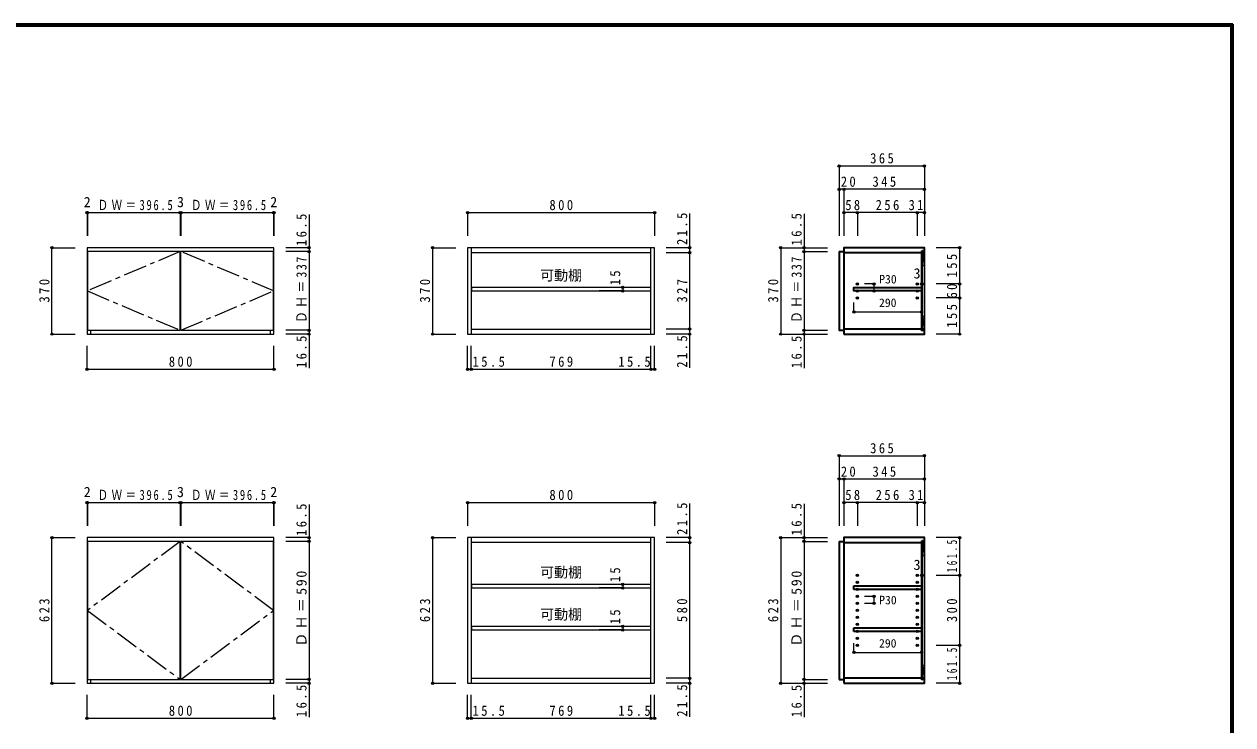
# Model space of a CAD drawing. Units: millimetres at full size, sheet at 1:20. Extents: x -4000 to 3800, y -2865 to 2783.
# Drawn here: x -1371 to 3800, y -214 to 2783 of the extents above; entities that cross this region are included whole.
import ezdxf
from ezdxf.enums import TextEntityAlignment as Align

# ---------------------------------------------------------------- set-up
doc = ezdxf.new("R2010")
doc.units = ezdxf.units.MM
doc.header["$LTSCALE"] = 20
doc.header["$PDMODE"] = 32
doc.header["$PDSIZE"] = 10
doc.linetypes.add('CHAIN1', pattern=[8, 5, -1, 1, -1])
for name, color, linetype, lineweight in [('0-1_本体', 3, 'Continuous', 25), ('0-4_棚', 3, 'Continuous', 25), ('0-6_桟木', 3, 'Continuous', 25), ('0-A_文字', 7, 'Continuous', 18), ('0-B_寸法', 7, 'Continuous', 9), ('1-2_扉', 3, 'Continuous', 25), ('F-1_枠', 6, 'Continuous', 40)]:
    doc.layers.add(name, color=color, linetype=linetype, lineweight=lineweight)
doc.layers.add('0-5_ダボ', color=7, linetype='Continuous')
doc.styles.add('ＭＳ ゴシック', font='')
doc.styles.get('ＭＳ ゴシック').set_extended_font_data('MS Gothic')

msp = doc.modelspace()

# ---------------------------------------------------------------- linework, layer by layer
at = {"layer": '0-1_本体'}
for p, q in [((541.66, 1827.28), (541.66, 1457.28)), ((1310.66, 1457.28), (1310.66, 1827.28)), ((1310.66, 1805.78), (541.66, 1805.78)), ((-1086.88, 1473.78), (-1086.88, 1457.28)), ((-317.88, 1457.28), (-317.88, 1473.78)), ((541.66, 1478.78), (1310.66, 1478.78)), ((541.66, 587.04), (541.66, -35.96)), ((1310.66, -35.96), (1310.66, 587.04)), ((1326.16, -35.96), (1326.16, 587.04)), ((1310.66, 565.54), (541.66, 565.54)), ((-1102.38, -35.96), (-302.38, -35.96)), ((-1086.88, -19.46), (-1086.88, -35.96)), ((-317.88, -35.96), (-317.88, -19.46)), ((526.16, -35.96), (1326.16, -35.96)), ((541.66, -14.46), (1310.66, -14.46))]:
    msp.add_line(p, q, dxfattribs=at)
at = {"layer": '0-1_本体', "color": 2, "lineweight": 35}
for p, q in [((2468.74, 1471.28), (2468.74, 1813.28)), ((2135.74, 1806.28), (2468.74, 1806.28)), ((2471.74, 1806.28), (2480.74, 1806.28)), ((2135.74, 1478.28), (2135.74, 1457.28)), ((2468.74, 1478.28), (2135.74, 1478.28)), ((2471.74, 1471.28), (2468.74, 1471.28)), ((2480.74, 1478.28), (2471.74, 1478.28)), ((2468.74, -21.96), (2468.74, 573.04)), ((2135.74, 566.04), (2468.74, 566.04)), ((2471.74, 566.04), (2480.74, 566.04)), ((2135.74, -14.96), (2135.74, -35.96)), ((2468.74, -14.96), (2135.74, -14.96)), ((2471.74, -21.96), (2468.74, -21.96)), ((2480.74, -14.96), (2471.74, -14.96))]:
    msp.add_line(p, q, dxfattribs=at)
at = {"layer": '0-1_本体', "color": 7, "lineweight": 18}
for p, q in [((2480.74, 1806.28), (2480.74, 1478.28)), ((2480.74, 566.04), (2480.74, -14.96))]:
    msp.add_line(p, q, dxfattribs=at)
at = {"layer": '0-1_本体'}
for points in [[(-1102.38, 1457.28), (-302.38, 1457.28), (-302.38, 1827.28), (-1102.38, 1827.28)], [(1326.16, 1827.28), (526.16, 1827.28), (526.16, 1457.28), (1326.16, 1457.28)]]:
    msp.add_lwpolyline(points, close=True, dxfattribs=at)
at = {"layer": '0-1_本体', "color": 2, "lineweight": 35}
for points in [[(2480.74, 1806.28), (2480.74, 1827.28), (2135.74, 1827.28), (2135.74, 1806.28)], [(2471.74, 1471.28), (2471.74, 1813.28), (2468.74, 1813.28)], [(2135.74, 1457.28), (2480.74, 1457.28), (2480.74, 1478.28)], [(2480.74, 566.04), (2480.74, 587.04), (2135.74, 587.04), (2135.74, 566.04)], [(2471.74, -21.96), (2471.74, 573.04), (2468.74, 573.04)], [(2135.74, -35.96), (2480.74, -35.96), (2480.74, -14.96)]]:
    msp.add_lwpolyline(points, dxfattribs=at)
at = {"layer": '0-1_本体'}
for points in [[(-302.38, -35.96), (-302.38, 587.04), (-1102.38, 587.04), (-1102.38, -35.96)], [(1326.16, 587.04), (526.16, 587.04), (526.16, -35.96)]]:
    msp.add_lwpolyline(points, dxfattribs=at)
at = {"layer": '0-4_棚'}
for p, q in [((542.66, 1657.28), (542.66, 1642.28)), ((1309.66, 1657.28), (542.66, 1657.28)), ((1309.66, 1642.28), (1309.66, 1657.28)), ((542.66, 1642.28), (1309.66, 1642.28)), ((542.66, 387.04), (542.66, 372.04)), ((1309.66, 387.04), (542.66, 387.04)), ((542.66, 372.04), (1309.66, 372.04)), ((1309.66, 372.04), (1309.66, 387.04)), ((542.66, 207.04), (542.66, 192.04)), ((1309.66, 207.04), (542.66, 207.04)), ((1309.66, 192.04), (1309.66, 207.04)), ((542.66, 192.04), (1309.66, 192.04))]:
    msp.add_line(p, q, dxfattribs=at)
at = {"layer": '0-4_棚', "color": 2, "lineweight": 35}
for p, q in [((2178.74, 380.54), (2468.74, 380.54)), ((2178.74, 365.54), (2178.74, 380.54)), ((2468.74, 365.54), (2178.74, 365.54)), ((2468.74, 380.54), (2468.74, 365.54)), ((2178.74, 200.54), (2468.74, 200.54)), ((2178.74, 185.54), (2178.74, 200.54)), ((2468.74, 185.54), (2178.74, 185.54)), ((2468.74, 200.54), (2468.74, 185.54))]:
    msp.add_line(p, q, dxfattribs=at)
msp.add_lwpolyline([(2468.74, 1642.28), (2178.74, 1642.28), (2178.74, 1657.28), (2468.74, 1657.28)], close=True, dxfattribs=at)
at = {"layer": '0-5_ダボ'}
for p in [(2193.74, 1672.28), (2449.74, 1672.28), (2193.74, 1642.28), (2193.74, 1612.28), (2449.74, 1642.28), (2449.74, 1612.28), (2193.74, 425.54), (2449.74, 425.54), (2193.74, 395.54), (2193.74, 365.54), (2449.74, 395.54), (2449.74, 365.54), (2193.74, 335.54), (2193.74, 305.54), (2449.74, 335.54), (2449.74, 305.54), (2193.74, 275.54), (2449.74, 275.54), (2193.74, 245.54), (2193.74, 215.54), (2449.74, 245.54), (2449.74, 215.54), (2193.74, 185.54), (2193.74, 155.54), (2449.74, 185.54), (2449.74, 155.54), (2193.74, 125.54), (2449.74, 125.54)]:
    msp.add_point(p, dxfattribs=at)
at = {"layer": '0-6_桟木', "color": 7, "lineweight": 18}
for p, q in [((2471.74, 1751.28), (2480.74, 1806.28)), ((2471.74, 1478.28), (2480.74, 1533.28)), ((2471.74, 511.04), (2480.74, 566.04)), ((2471.74, -14.96), (2480.74, 40.04))]:
    msp.add_line(p, q, dxfattribs=at)
at = {"layer": '0-6_桟木'}
for p, q in [((2471.74, 1806.28), (2471.74, 1751.28)), ((2480.74, 1806.28), (2471.74, 1806.28)), ((2480.74, 1751.28), (2480.74, 1806.28)), ((2471.74, 1751.28), (2480.74, 1751.28)), ((2471.74, 1533.28), (2471.74, 1478.28)), ((2480.74, 1533.28), (2471.74, 1533.28)), ((2480.74, 1478.28), (2480.74, 1533.28)), ((2471.74, 1478.28), (2480.74, 1478.28)), ((2471.74, 566.04), (2471.74, 511.04)), ((2480.74, 566.04), (2471.74, 566.04)), ((2480.74, 511.04), (2480.74, 566.04)), ((2471.74, 511.04), (2480.74, 511.04)), ((2471.74, 40.04), (2471.74, -14.96)), ((2480.74, 40.04), (2471.74, 40.04)), ((2480.74, -14.96), (2480.74, 40.04)), ((2471.74, -14.96), (2480.74, -14.96))]:
    msp.add_line(p, q, dxfattribs=at)
at = {"layer": '0-B_寸法', "color": 4}
for p, q in [((2115.74, 2177.28), (2115.74, 1877.28)), ((2115.74, 2177.28), (2480.74, 2177.28)), ((2480.74, 2177.28), (2480.74, 1877.28)), ((2135.74, 2077.28), (2115.74, 2077.28)), ((2135.74, 2077.28), (2135.74, 1877.28)), ((2480.74, 2077.28), (2135.74, 2077.28)), ((-1102.38, 1977.28), (-1100.38, 1977.28)), ((-1102.38, 1977.28), (-1102.38, 1877.28)), ((-1100.38, 1977.28), (-1100.38, 1877.28)), ((-1100.38, 1977.28), (-703.88, 1977.28)), ((-703.88, 1977.28), (-703.88, 1877.28)), ((-703.88, 1977.28), (-700.88, 1977.28)), ((-700.88, 1977.28), (-700.88, 1877.28)), ((-700.88, 1977.28), (-304.38, 1977.28)), ((-304.38, 1977.28), (-304.38, 1877.28)), ((-304.38, 1977.28), (-302.38, 1977.28)), ((-302.38, 1977.28), (-302.38, 1877.28)), ((-152.38, 1969.28), (-152.38, 1312.45)), ((526.16, 1977.28), (1326.16, 1977.28)), ((526.16, 1977.28), (526.16, 1877.28)), ((1326.16, 1977.28), (1326.16, 1877.28)), ((1476.16, 1313.84), (1476.16, 1973.6)), ((1965.74, 1971.66), (1965.74, 1810.78)), ((2193.74, 1977.28), (2135.74, 1977.28)), ((2449.74, 1977.28), (2193.74, 1977.28)), ((2193.74, 1977.28), (2193.74, 1877.28)), ((2480.74, 1977.28), (2449.74, 1977.28)), ((2449.74, 1977.28), (2449.74, 1877.28)), ((-1252.38, 1457.28), (-1252.38, 1827.28)), ((-1252.38, 1827.28), (-1152.38, 1827.28)), ((-152.38, 1827.28), (-252.38, 1827.28)), ((-152.38, 1810.78), (-252.38, 1810.78)), ((376.16, 1827.28), (376.16, 1457.28)), ((376.16, 1827.28), (476.16, 1827.28)), ((1476.16, 1827.28), (1376.16, 1827.28)), ((1865.74, 1827.28), (2065.74, 1827.28)), ((1865.74, 1827.28), (1865.74, 1457.28)), ((1965.74, 1810.78), (2065.74, 1810.78)), ((1965.74, 1810.78), (1965.74, 1473.78)), ((2630.74, 1827.28), (2530.74, 1827.28)), ((2630.74, 1827.28), (2630.74, 1672.28)), ((1476.16, 1805.78), (1376.16, 1805.78)), ((1189.58, 1657.28), (1089.58, 1657.28)), ((1189.58, 1657.28), (1189.58, 1642.28)), ((2264.74, 1672.28), (2224.74, 1672.28)), ((2264.74, 1672.28), (2264.74, 1642.28)), ((2468.74, 1672.28), (2471.74, 1672.28)), ((2630.74, 1672.28), (2530.74, 1672.28)), ((2630.74, 1672.28), (2630.74, 1612.28)), ((1189.58, 1642.28), (1089.58, 1642.28)), ((2264.74, 1642.28), (2224.74, 1642.28)), ((2630.74, 1612.28), (2530.74, 1612.28)), ((2630.74, 1612.28), (2630.74, 1457.28)), ((2178.74, 1552.28), (2178.74, 1592.28)), ((2178.74, 1552.28), (2468.74, 1552.28)), ((2468.74, 1552.28), (2468.74, 1592.28)), ((-1252.38, 1457.28), (-1152.38, 1457.28)), ((-152.38, 1473.78), (-252.38, 1473.78)), ((-152.38, 1457.28), (-252.38, 1457.28)), ((376.16, 1457.28), (476.16, 1457.28)), ((1476.16, 1478.78), (1376.16, 1478.78)), ((1476.16, 1457.28), (1376.16, 1457.28)), ((1865.74, 1457.28), (2065.74, 1457.28)), ((1965.74, 1473.78), (2065.74, 1473.78)), ((1965.74, 1473.78), (1965.74, 1311.9)), ((2630.74, 1457.28), (2530.74, 1457.28)), ((-1102.38, 1307.28), (-1102.38, 1407.28)), ((-302.38, 1307.28), (-302.38, 1407.28)), ((526.16, 1307.28), (526.16, 1407.28)), ((541.66, 1307.28), (541.66, 1407.28)), ((1310.66, 1307.28), (1310.66, 1407.28)), ((1326.16, 1307.28), (1326.16, 1407.28)), ((-1102.38, 1307.28), (-302.38, 1307.28)), ((526.16, 1307.28), (541.66, 1307.28)), ((541.66, 1307.28), (1310.66, 1307.28)), ((1310.66, 1307.28), (1326.16, 1307.28)), ((2115.74, 937.04), (2115.74, 637.04)), ((2115.74, 937.04), (2480.74, 937.04)), ((2480.74, 937.04), (2480.74, 637.04)), ((2135.74, 837.04), (2115.74, 837.04)), ((2135.74, 837.04), (2135.74, 637.04)), ((2480.74, 837.04), (2135.74, 837.04)), ((-1102.38, 737.04), (-1100.38, 737.04)), ((-1102.38, 737.04), (-1102.38, 637.04)), ((-1100.38, 737.04), (-1100.38, 637.04)), ((-1100.38, 737.04), (-703.88, 737.04)), ((-703.88, 737.04), (-703.88, 637.04)), ((-703.88, 737.04), (-700.88, 737.04)), ((-700.88, 737.04), (-700.88, 637.04)), ((-700.88, 737.04), (-304.38, 737.04)), ((-304.38, 737.04), (-304.38, 637.04)), ((-304.38, 737.04), (-302.38, 737.04)), ((-302.38, 737.04), (-302.38, 637.04)), ((-152.38, 729.04), (-152.38, -180.79)), ((526.16, 737.04), (1326.16, 737.04)), ((526.16, 737.04), (526.16, 637.04)), ((1326.16, 737.04), (1326.16, 637.04)), ((1476.16, -179.4), (1476.16, 733.36)), ((1965.74, 731.42), (1965.74, 570.54)), ((2193.74, 737.04), (2135.74, 737.04)), ((2449.74, 737.04), (2193.74, 737.04)), ((2193.74, 737.04), (2193.74, 637.04)), ((2480.74, 737.04), (2449.74, 737.04)), ((2449.74, 737.04), (2449.74, 637.04)), ((-1252.38, -35.96), (-1252.38, 587.04)), ((-1252.38, 587.04), (-1152.38, 587.04)), ((-152.38, 587.04), (-252.38, 587.04)), ((-152.38, 570.54), (-252.38, 570.54)), ((376.16, 587.04), (376.16, -35.96)), ((376.16, 587.04), (476.16, 587.04)), ((1476.16, 587.04), (1376.16, 587.04)), ((1865.74, 587.04), (2065.74, 587.04)), ((1865.74, 587.04), (1865.74, -35.96)), ((1965.74, 570.54), (2065.74, 570.54)), ((1965.74, 570.54), (1965.74, -19.46)), ((2630.74, 587.04), (2530.74, 587.04)), ((2630.74, 587.04), (2630.74, 425.54)), ((1476.16, 565.54), (1376.16, 565.54)), ((2468.74, 425.54), (2471.74, 425.54)), ((2630.74, 425.54), (2530.74, 425.54)), ((2630.74, 425.54), (2630.74, 125.54)), ((1189.58, 387.04), (1089.58, 387.04)), ((1189.58, 372.04), (1089.58, 372.04)), ((1189.58, 387.04), (1189.58, 372.04)), ((2264.74, 335.54), (2224.74, 335.54)), ((2264.74, 335.54), (2264.74, 305.54)), ((2264.74, 305.54), (2224.74, 305.54)), ((1189.58, 207.04), (1089.58, 207.04)), ((1189.58, 207.04), (1189.58, 192.04)), ((1189.58, 192.04), (1089.58, 192.04)), ((2178.74, 95.54), (2178.74, 135.54)), ((2468.74, 95.54), (2468.74, 135.54)), ((2630.74, 125.54), (2530.74, 125.54)), ((2630.74, 125.54), (2630.74, -35.96)), ((2178.74, 95.54), (2468.74, 95.54)), ((-1252.38, -35.96), (-1152.38, -35.96)), ((-152.38, -19.46), (-252.38, -19.46)), ((-152.38, -35.96), (-252.38, -35.96)), ((376.16, -35.96), (476.16, -35.96)), ((1476.16, -14.46), (1376.16, -14.46)), ((1476.16, -35.96), (1376.16, -35.96)), ((1865.74, -35.96), (2065.74, -35.96)), ((1965.74, -19.46), (2065.74, -19.46)), ((1965.74, -19.46), (1965.74, -181.34)), ((2630.74, -35.96), (2530.74, -35.96)), ((-1102.38, -185.96), (-1102.38, -85.96)), ((-302.38, -185.96), (-302.38, -85.96)), ((526.16, -185.96), (526.16, -85.96)), ((541.66, -185.96), (541.66, -85.96)), ((1310.66, -185.96), (1310.66, -85.96)), ((1326.16, -185.96), (1326.16, -85.96)), ((-1102.38, -185.96), (-302.38, -185.96)), ((526.16, -185.96), (541.66, -185.96)), ((541.66, -185.96), (1310.66, -185.96)), ((1310.66, -185.96), (1326.16, -185.96))]:
    msp.add_line(p, q, dxfattribs=at)
at = {"layer": '0-B_寸法'}
for p in [(2115.74, 2177.28), (2480.74, 2177.28), (2115.74, 2077.28), (2135.74, 2077.28), (2480.74, 2077.28), (-1102.38, 1977.28), (-1100.38, 1977.28), (-703.88, 1977.28), (-700.88, 1977.28), (-304.38, 1977.28), (-302.38, 1977.28), (526.16, 1977.28), (1326.16, 1977.28), (2135.74, 1977.28), (2193.74, 1977.28), (2449.74, 1977.28), (2480.74, 1977.28), (-1252.38, 1827.28), (-152.38, 1827.28), (-152.38, 1810.78), (376.16, 1827.28), (1476.16, 1827.28), (1476.16, 1805.78), (1865.74, 1827.28), (1965.74, 1827.28), (1965.74, 1810.78), (2630.74, 1827.28), (1189.58, 1657.28), (2264.74, 1672.28), (2468.74, 1672.28), (2471.74, 1672.28), (2630.74, 1672.28), (1189.58, 1642.28), (2264.74, 1642.28), (2630.74, 1612.28), (2178.74, 1552.28), (2468.74, 1552.28), (-1252.38, 1457.28), (-152.38, 1473.78), (-152.38, 1457.28), (376.16, 1457.28), (1476.16, 1478.78), (1476.16, 1457.28), (1865.74, 1457.28), (1965.74, 1473.78), (1965.74, 1457.28), (2630.74, 1457.28), (-1102.38, 1307.28), (-302.38, 1307.28), (526.16, 1307.28), (541.66, 1307.28), (1310.66, 1307.28), (1326.16, 1307.28), (2115.74, 937.04), (2480.74, 937.04), (2115.74, 837.04), (2135.74, 837.04), (2480.74, 837.04), (-1102.38, 737.04), (-1100.38, 737.04), (-703.88, 737.04), (-700.88, 737.04), (-304.38, 737.04), (-302.38, 737.04), (526.16, 737.04), (1326.16, 737.04), (2135.74, 737.04), (2193.74, 737.04), (2449.74, 737.04), (2480.74, 737.04), (-1252.38, 587.04), (-152.38, 587.04), (-152.38, 570.54), (376.16, 587.04), (1476.16, 587.04), (1476.16, 565.54), (1865.74, 587.04), (1965.74, 587.04), (1965.74, 570.54), (2630.74, 587.04), (2468.74, 425.54), (2471.74, 425.54), (2630.74, 425.54), (1189.58, 387.04), (1189.58, 372.04), (2264.74, 335.54), (2264.74, 305.54), (1189.58, 207.04), (1189.58, 192.04), (2630.74, 125.54), (2178.74, 95.54), (2468.74, 95.54), (-1252.38, -35.96), (-152.38, -19.46), (-152.38, -35.96), (376.16, -35.96), (1476.16, -14.46), (1476.16, -35.96), (1865.74, -35.96), (1965.74, -19.46), (1965.74, -35.96), (2630.74, -35.96), (-1102.38, -185.96), (-302.38, -185.96), (526.16, -185.96), (541.66, -185.96), (1310.66, -185.96), (1326.16, -185.96)]:
    msp.add_point(p, dxfattribs=at)
at = {"layer": '1-2_扉'}
for p, q in [((-703.88, 1473.78), (-703.88, 1810.78)), ((-700.88, 1473.78), (-700.88, 1810.78)), ((-304.38, 1810.78), (-700.88, 1810.78)), ((-304.38, 1473.78), (-304.38, 1810.78)), ((-700.88, 1473.78), (-304.38, 1473.78)), ((-703.88, -19.46), (-703.88, 570.54)), ((-700.88, -19.46), (-700.88, 570.54)), ((-304.38, 570.54), (-700.88, 570.54)), ((-304.38, -19.46), (-304.38, 570.54)), ((-1100.38, -19.46), (-703.88, -19.46)), ((-700.88, -19.46), (-304.38, -19.46))]:
    msp.add_line(p, q, dxfattribs=at)
at = {"layer": '1-2_扉', "color": 2, "lineweight": 35}
for p, q in [((2115.74, 1810.78), (2135.74, 1810.78)), ((2135.74, 1810.78), (2135.74, 1473.78)), ((2115.74, 570.54), (2115.74, -19.46)), ((2115.74, 570.54), (2135.74, 570.54)), ((2135.74, 570.54), (2135.74, -19.46)), ((2115.74, -19.46), (2135.74, -19.46))]:
    msp.add_line(p, q, dxfattribs=at)
at = {"layer": '1-2_扉'}
for points in [[(-703.88, 1810.78), (-1100.38, 1810.78), (-1100.38, 1473.78), (-703.88, 1473.78)], [(-703.88, 570.54), (-1100.38, 570.54), (-1100.38, -19.46)]]:
    msp.add_lwpolyline(points, dxfattribs=at)
at = {"layer": '1-2_扉', "color": 4, "linetype": 'CHAIN1', "lineweight": 9}
for points in [[(-703.88, 1810.78), (-1100.38, 1642.28), (-703.88, 1473.78)], [(-700.88, 1473.78), (-304.38, 1642.28), (-700.88, 1810.78)], [(-703.88, 570.54), (-1100.38, 275.54), (-703.88, -19.46)], [(-700.88, -19.46), (-304.38, 275.54), (-700.88, 570.54)]]:
    msp.add_lwpolyline(points, dxfattribs=at)
at = {"layer": '1-2_扉', "color": 2, "lineweight": 35}
msp.add_lwpolyline([(2115.74, 1810.78), (2115.74, 1473.78), (2135.74, 1473.78)], dxfattribs=at)
at = {"layer": 'F-1_枠'}
for p, q in [((-4000, 2783.33), (3800, 2783.33)), ((-4000, 2780), (3800, 2780)), ((-4000, 2776.67), (3800, 2776.67)), ((3793.33, 2783.33), (3793.33, -2796.67)), ((3796.67, 2783.33), (3796.67, -2796.67)), ((3800, 2783.33), (3800, -2796.67))]:
    msp.add_line(p, q, dxfattribs=at)

# ---------------------------------------------------------------- texts
at = {"layer": '0-A_文字', "style": 'ＭＳ ゴシック'}
for p in [(836.16, 1673.67), (836.16, 403.43), (836.16, 223.43)]:
    msp.add_text('可動棚', height=43.99, dxfattribs=at).set_placement(p, align=Align.BOTTOM_LEFT)
at = {"layer": '0-B_寸法', "style": 'ＭＳ ゴシック'}
for s, height, p in [('2', 43.99, (-1116.38, 1987.28)), ('3', 43.99, (-717.38, 1987.28)), ('2', 43.99, (-318.38, 1987.28)), ('P30', 36.66, (2286.96, 1663.09)), ('3', 43.99, (2434.03, 1682.28)), ('290', 36.66, (2286.24, 1562.28)), ('2', 43.99, (-1116.38, 747.04)), ('3', 43.99, (-717.38, 747.04)), ('2', 43.99, (-318.38, 747.04)), ('3', 43.99, (2434.03, 435.54)), ('P30', 36.66, (2286.96, 290.54)), ('290', 36.66, (2286.24, 105.54))]:
    msp.add_text(s, height=height, dxfattribs=at).set_placement(p, align=Align.BOTTOM_LEFT)
at = {"layer": '0-B_寸法', "char_height": 43.99, "attachment_point": 7, "style": 'ＭＳ ゴシック'}
for s, insert in [('\\T1.38;\\W0.9;365', (2248.24, 2187.28)), ('\\T1.36;\\W0.9;20', (2122.88, 2087.28)), ('\\T1.38;\\W0.9;345', (2258.24, 2087.28)), ('\\T1.33;\\W0.75;ＤＷ＝396.5', (-1057.13, 1987.28)), ('\\T1.33;\\W0.75;ＤＷ＝396.5', (-657.63, 1987.28)), ('\\T1.38;\\W0.9;800', (876.16, 1987.28)), ('\\T1.36;\\W0.9;58', (2141.86, 1987.28)), ('\\T1.38;\\W0.9;256', (2271.74, 1987.28)), ('\\T1.36;\\W0.9;31', (2412.62, 1987.28)), ('\\T1.38;\\W0.9;800', (-752.38, 1317.28)), ('\\T1.38;\\W0.9;15.5', (547.07, 1317.28)), ('\\T1.38;\\W0.9;769', (876.16, 1317.28)), ('\\T1.38;\\W0.9;15.5', (1170.9, 1317.28)), ('\\T1.38;\\W0.9;365', (2248.24, 947.04)), ('\\T1.36;\\W0.9;20', (2122.88, 847.04)), ('\\T1.38;\\W0.9;345', (2258.24, 847.04)), ('\\T1.33;\\W0.75;ＤＷ＝396.5', (-1057.13, 747.04)), ('\\T1.33;\\W0.75;ＤＷ＝396.5', (-657.63, 747.04)), ('\\T1.38;\\W0.9;800', (876.16, 747.04)), ('\\T1.36;\\W0.9;58', (2141.86, 747.04)), ('\\T1.38;\\W0.9;256', (2271.74, 747.04)), ('\\T1.36;\\W0.9;31', (2412.62, 747.04)), ('\\T1.38;\\W0.9;800', (-752.38, -175.96)), ('\\T1.38;\\W0.9;15.5', (547.07, -175.96)), ('\\T1.38;\\W0.9;769', (876.16, -175.96)), ('\\T1.38;\\W0.9;15.5', (1170.9, -175.96))]:
    msp.add_mtext(s, dxfattribs=dict(at, insert=insert))
at = {"layer": '0-B_寸法', "char_height": 43.99, "attachment_point": 7, "rotation": 90, "style": 'ＭＳ ゴシック'}
for s, insert in [('\\T1.38;\\W0.9;16.5', (-162.38, 1834.28)), ('\\T1.38;\\W0.9;21.5', (1466.16, 1838.6)), ('\\T1.38;\\W0.9;16.5', (1955.74, 1836.66)), ('\\T1.27;\\W0.85;ＤＨ＝337', (-162.38, 1504.78)), ('\\T1.27;\\W0.85;ＤＨ＝337', (1955.74, 1504.78)), ('\\T1.38;\\W0.9;155', (2620.74, 1699.78)), ('\\T1.36;\\W0.9;15', (1179.58, 1666.39)), ('\\T1.38;\\W0.9;370', (-1262.38, 1592.28)), ('\\T1.38;\\W0.9;370', (366.16, 1592.28)), ('\\T1.38;\\W0.9;327', (1466.16, 1592.28)), ('\\T1.38;\\W0.9;370', (1855.74, 1592.28)), ('\\T1.36;\\W0.9;60', (2620.74, 1609.78)), ('\\T1.38;\\W0.9;155', (2620.74, 1484.78)), ('\\T1.38;\\W0.9;21.5', (1466.16, 1313.84)), ('\\T1.38;\\W0.9;16.5', (-162.38, 1312.45)), ('\\T1.38;\\W0.9;16.5', (1955.74, 1311.9)), ('\\T1.38;\\W0.9;16.5', (-162.38, 594.04)), ('\\T1.38;\\W0.9;21.5', (1466.16, 598.36)), ('\\T1.38;\\W0.9;16.5', (1955.74, 596.42)), ('\\T1.53;\\W0.65;161.5', (2620.74, 438.79)), ('\\T1.23;ＤＨ＝590', (-162.38, 120.54)), ('\\T1.36;\\W0.9;15', (1179.58, 396.15)), ('\\T1.23;ＤＨ＝590', (1955.74, 120.54)), ('\\T1.38;\\W0.9;623', (-1262.38, 225.54)), ('\\T1.38;\\W0.9;623', (366.16, 225.54)), ('\\T1.38;\\W0.9;580', (1466.16, 225.54)), ('\\T1.38;\\W0.9;623', (1855.74, 225.54)), ('\\T1.38;\\W0.9;300', (2620.74, 225.54)), ('\\T1.36;\\W0.9;15', (1179.58, 216.15)), ('\\T1.53;\\W0.65;161.5', (2620.74, -22.71)), ('\\T1.38;\\W0.9;16.5', (-162.38, -180.79)), ('\\T1.38;\\W0.9;21.5', (1466.16, -179.4)), ('\\T1.38;\\W0.9;16.5', (1955.74, -181.34))]:
    msp.add_mtext(s, dxfattribs=dict(at, insert=insert))

doc.saveas('drawing.dxf')
